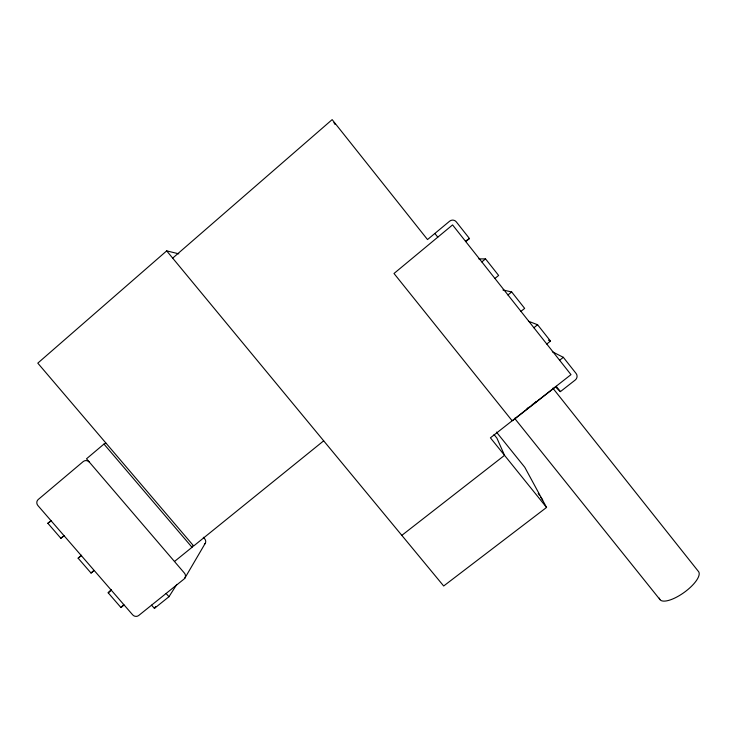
<?xml version="1.0" encoding="UTF-8"?>
<svg xmlns="http://www.w3.org/2000/svg" width="736" height="736" viewBox="0 0 736 736"><rect width="100%" height="100%" fill="white"/><g stroke="black" fill="none" stroke-linecap="round" stroke-linejoin="round"><path stroke-width="1.1" d="M184.764 578.284L205.068 543.61M151.552 605.167L154.413 608.396L168.967 596.721L176.824 584.412M154.413 608.396L155.664 606.501M174.478 561.494L192.022 547.299L193.347 545.431M111.348 589.527L108.174 592.802L120.971 607.55L123.262 604.992M81.604 555.22L78.136 558.192L91.043 573.059L93.546 570.731M178.811 253.828L166.686 250.875L37.794 363.142L193.669 545.974L323.684 440.827M172.684 258.134L332.148 119.628L427.515 239.559L449.622 221.196A4.839 4.71 -67.9 0 1 456.274 221.84L469.476 238.547L465.768 241.601M106.067 443.265L103.969 444.066L86.508 458.795L184.442 573.132A4.388 4.168 31.5 0 1 184.009 579.076L138.69 615.508A4.352 4.094 31.9 0 1 132.646 614.818L37.932 505.586A4.453 4.168 43.2 0 1 38.198 499.532L83.251 461.536A4.49 4.25 45.1 0 1 89.433 462.208M64.492 535.495L60.858 538.274L47.849 523.278L50.986 520.646M60.858 538.274L64.004 535.661M78.136 558.192L81.291 555.588M91.043 573.059L94.199 570.474M481.832 261.915L485.539 258.879L498.631 275.448L494.923 278.466M108.174 592.802L111.338 590.244M507.96 294.952L511.667 291.953L524.658 308.384L520.95 311.365M120.971 607.55L124.136 605.001M533.885 327.732L537.602 324.76L550.491 341.072L546.774 344.025M559.618 360.263L563.334 357.328L576.122 373.511A4.729 4.572 -34.3 0 1 575.239 380.015L560.409 391.626L555.606 387.053M512.79 420.449L555.57 386.897M401.819 535.366L504.537 455.345L496.92 438.159L494.04 434.58M496.46 432.106L524.777 467.277L546.554 507.435L443.67 585.994L166.686 250.875M47.849 523.278L51.529 520.692M465.916 240.81L469.476 238.547M478.823 258.934L485.539 258.879M502.918 289.966L511.667 291.953M528.448 321.218L537.602 324.76M548.412 340.142L550.491 341.072M552.313 351.744L563.334 357.328M166.106 593.464L168.967 596.721M103.969 444.066L192.022 547.299M203.32 537.252L204.792 538.991A3.91 3.744 32.6 0 1 204.396 544.318M546.554 507.435L490.415 437.828L570.989 374.633L452.566 224.912L393.999 273.488L512.155 420.78M514.556 418.232L659.898 599.518M434.866 233.45L437.8 237.158M556.158 386.262L560.409 391.626M552.856 388.166L698.372 571.375A23.846 8.427 -35.8 0 1 682.861 593.345A23.846 8.427 -35.8 0 1 659.336 598.129M538.2 493.396L539.479 495.291M540.767 497.186L542.69 500.029M333.923 122.553L335.101 124.494M536.406 401.442A24.362 3.68 -38.1 0 1 532.165 404.791M528.733 407.33A24.362 3.68 -38.1 0 1 527.059 408.526"/></g></svg>
